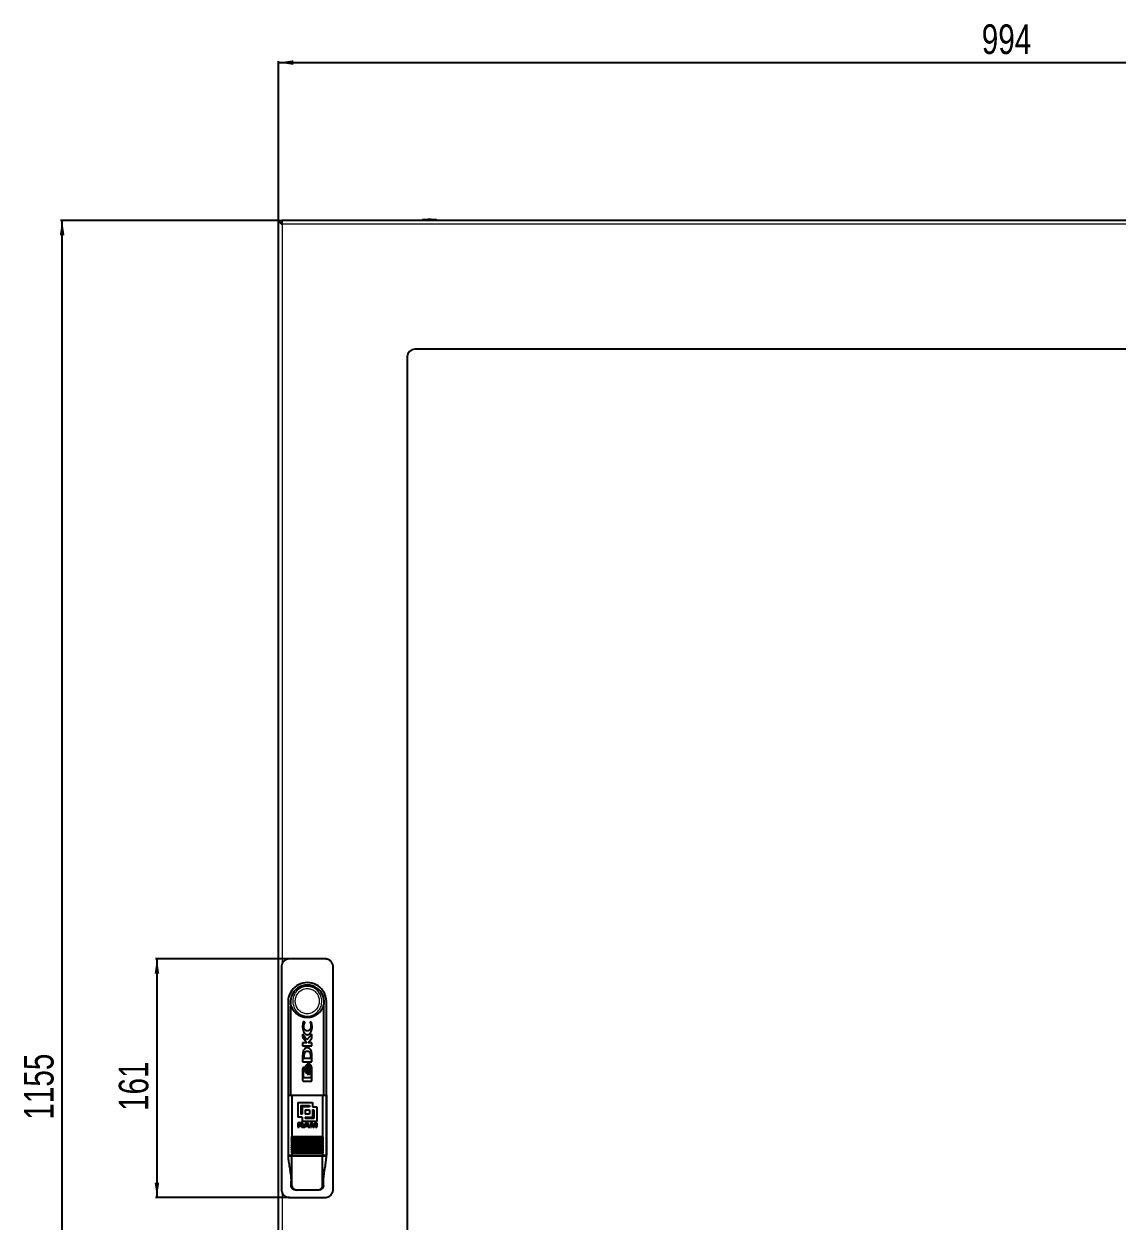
# Model space of a CAD drawing. Header units: millimetres. Extents: x -882 to 1974, y -616 to 978.
# Drawn here: x -882 to -144, y 105 to 913 of the extents above; entities that cross this region are included whole.
import ezdxf

# ---------------------------------------------------------------- set-up
doc = ezdxf.new("R2010")
doc.units = ezdxf.units.MM
doc.layers.add('FORMAT', color=7, linetype='Continuous')
doc.styles.add('SLDTEXTSTYLE0', font='TXT', dxfattribs={"width": 0.75})
doc.dimstyles.new('SLDDIMSTYLE0', dxfattribs={"dimtxt": 20, "dimasz": 10, "dimexe": 0, "dimexo": 0.0625, "dimgap": 5, "dimtad": 2, "dimdec": 1, "dimrnd": 1e-09, "dimzin": 12, "dimdsep": 46, "dimtxsty": 'SLDTEXTSTYLE0', "dimsah": 1, "dimcen": 0.09, "dimadec": 0, "dimazin": 3, "dimtfac": 1, "dimtofl": 0, "dimtmove": 0, "dimatfit": 3, "dimfxl": 0, "dimfrac": 2, "dimtolj": 1, "dimtzin": 12, "dimarcsym": 0})

# ---------------------------------------------------------------- blocks, each defined once
blk = doc.blocks.new('_D')
at = {"layer": 'FORMAT'}
for p, q in [((-709.9, 780.83), (-709.9, 888.32)), ((-709.9, 887.32), (284.1, 887.32)), ((284.1, 780.83), (284.1, 888.32))]:
    blk.add_line(p, q, dxfattribs=at)
for points in [[(-709.9, 887.32), (-699.9, 885.78), (-699.9, 888.86)], [(284.1, 887.32), (274.1, 888.86), (274.1, 885.78)]]:
    blk.add_solid(points, dxfattribs=at)
at = {"layer": 'FORMAT', "insert": (-235.06, 913.1), "char_height": 20, "attachment_point": 1, "style": 'SLDTEXTSTYLE0'}
blk.add_mtext('994', dxfattribs=at)
blk = doc.blocks.new('_D_1')
at = {"layer": 'FORMAT'}
for p, q in [((-709.91, 780.82), (-856.9, 780.82)), ((-855.9, -374.18), (-855.9, 780.82)), ((-709.91, -374.18), (-856.9, -374.18))]:
    blk.add_line(p, q, dxfattribs=at)
for points in [[(-855.9, 780.82), (-857.44, 770.82), (-854.36, 770.82)], [(-855.9, -374.18), (-854.36, -364.18), (-857.44, -364.18)]]:
    blk.add_solid(points, dxfattribs=at)
at = {"layer": 'FORMAT', "insert": (-881.68, 173.76), "char_height": 20, "attachment_point": 1, "rotation": 90, "style": 'SLDTEXTSTYLE0'}
blk.add_mtext('1155', dxfattribs=at)
blk = doc.blocks.new('_D_4')
at = {"layer": 'FORMAT'}
for p, q in [((-702.41, 282.32), (-792.9, 282.32)), ((-791.9, 282.32), (-791.9, 121.32)), ((-702.41, 121.32), (-792.9, 121.32))]:
    blk.add_line(p, q, dxfattribs=at)
for points in [[(-791.9, 282.32), (-793.44, 272.32), (-790.36, 272.32)], [(-791.9, 121.32), (-790.36, 131.32), (-793.44, 131.32)]]:
    blk.add_solid(points, dxfattribs=at)
at = {"layer": 'FORMAT', "insert": (-817.68, 179.65), "char_height": 20, "attachment_point": 1, "rotation": 90, "style": 'SLDTEXTSTYLE0'}
blk.add_mtext('161', dxfattribs=at)

msp = doc.modelspace()

# ---------------------------------------------------------------- linework, layer by layer
at = {"color": 7, "linetype": 'Continuous', "lineweight": 25}
for p, q in [((-709.9, 780.82), (-707.9, 780.82)), ((-709.9, -374.18), (-709.9, 780.82)), ((281.8, 780.82), (-707.6, 780.82)), ((-707.6, 779.08), (-707.6, 780.82)), ((-622.9, 688.82), (-622.9, -282.18)), ((192.1, 693.82), (-617.9, 693.82)), ((-707.9, 276.82), (-707.9, 126.82)), ((-678.4, 282.32), (-702.4, 282.32)), ((-672.9, 126.82), (-672.9, 276.82)), ((-703.4, 253.32), (-703.4, 150.32)), ((-677.4, 150.32), (-677.4, 253.32)), ((-701.4, 190.32), (-701.4, 250.32)), ((-701.4, 250.32), (-701.39, 250.32)), ((-679.4, 250.32), (-679.4, 190.32)), ((-679.4, 250.32), (-679.4, 250.32)), ((-693.09, 239.99), (-693.62, 236.84)), ((-692.01, 239.62), (-693.09, 239.99)), ((-692.01, 239.32), (-692.01, 239.62)), ((-687.61, 239.59), (-688.41, 239.87)), ((-688.41, 239.87), (-688.41, 239.64)), ((-687.17, 236.81), (-687.61, 239.59)), ((-690.75, 227.65), (-693.54, 231.44)), ((-693.54, 231.44), (-693.54, 229.75)), ((-693.54, 229.75), (-690.59, 225.76)), ((-687.25, 231.53), (-690.75, 227.65)), ((-689.89, 225.76), (-687.25, 228.8)), ((-687.25, 228.8), (-687.25, 231.53)), ((-690.59, 225.76), (-693.54, 225.76)), ((-693.54, 225.76), (-693.54, 223.53)), ((-693.54, 223.53), (-687.25, 223.53)), ((-687.25, 225.76), (-689.89, 225.76)), ((-687.28, 217.96), (-687.45, 219.58)), ((-687.25, 223.53), (-687.25, 225.76)), ((-693.54, 217.13), (-693.54, 212.9)), ((-693.54, 212.9), (-687.25, 212.9)), ((-692.58, 217.79), (-692.66, 216.82)), ((-692.66, 216.82), (-692.66, 215.26)), ((-692.66, 215.26), (-688.03, 215.26)), ((-690.44, 210.67), (-690.66, 210.81)), ((-689.7, 211.19), (-690.37, 211.19)), ((-690.06, 210.27), (-690.3, 210.55)), ((-688.6, 211.19), (-689.3, 211.19)), ((-688.03, 215.26), (-688.03, 216.69)), ((-687.25, 216.96), (-687.28, 217.96)), ((-687.25, 216.94), (-687.25, 216.96)), ((-687.25, 216.92), (-687.25, 216.94)), ((-687.25, 212.9), (-687.25, 216.92)), ((-693.54, 208.31), (-693.54, 200.47)), ((-693.03, 201.93), (-693.03, 208.17)), ((-693.03, 208.17), (-692.45, 208.17)), ((-692.45, 208.96), (-692.88, 208.96)), ((-692.45, 208.17), (-692.45, 208.96)), ((-690.72, 205), (-690.46, 205.13)), ((-690.52, 204.53), (-689.85, 204.53)), ((-690.31, 205.25), (-690.06, 205.52)), ((-689.96, 207.89), (-689.68, 209.45)), ((-689.68, 206.33), (-689.96, 207.89)), ((-689.68, 209.45), (-689.91, 210.02)), ((-689.91, 205.77), (-689.68, 206.33)), ((-689.45, 204.53), (-688.76, 204.53)), ((-687.74, 205.61), (-687.74, 201.93)), ((-687.25, 200.47), (-687.25, 208.31)), ((-687.74, 201.93), (-693.03, 201.93)), ((-692.88, 199.82), (-687.91, 199.82)), ((-703.36, 190.32), (-703.36, 149.82)), ((-703.36, 190.32), (-700.74, 190.32)), ((-700.74, 190.32), (-680.05, 190.32)), ((-700.74, 190.32), (-700.74, 162.32)), ((-680.05, 190.32), (-680.05, 162.32)), ((-680.05, 190.32), (-677.43, 190.32)), ((-677.43, 190.32), (-677.43, 149.82)), ((-696.74, 185.32), (-686.98, 185.32)), ((-696.74, 185.32), (-696.74, 175.56)), ((-694.79, 183.36), (-694.79, 177.51)), ((-694.79, 183.36), (-688.93, 183.36)), ((-693.81, 182.39), (-693.81, 177.51)), ((-688.93, 182.39), (-693.81, 182.39)), ((-691.86, 180.44), (-691.86, 177.51)), ((-691.86, 180.44), (-688.93, 180.44)), ((-688.93, 183.36), (-688.93, 182.39)), ((-688.93, 180.44), (-688.93, 177.51)), ((-686.98, 185.32), (-686.98, 182.39)), ((-686.98, 182.39), (-684.05, 182.39)), ((-686.98, 180.44), (-686.98, 175.56)), ((-686.98, 180.44), (-686, 180.44)), ((-686, 180.44), (-686, 174.58)), ((-684.05, 182.39), (-684.05, 172.63)), ((-693.81, 175.56), (-696.74, 175.56)), ((-694.67, 171.75), (-696.74, 171.75)), ((-696.74, 171.75), (-696.74, 168.78)), ((-695.86, 171.26), (-695.86, 170.46)), ((-695.86, 171.26), (-694.79, 171.26)), ((-694.83, 170.46), (-695.86, 170.46)), ((-695.86, 169.97), (-695.86, 168.78)), ((-695.86, 169.97), (-694.93, 169.97)), ((-693.81, 177.51), (-694.79, 177.51)), ((-693.81, 175.56), (-693.81, 172.63)), ((-684.05, 172.63), (-693.81, 172.63)), ((-691.36, 171.75), (-692.89, 168.78)), ((-688.93, 177.51), (-691.86, 177.51)), ((-691.86, 175.56), (-691.86, 174.58)), ((-691.86, 175.56), (-686.98, 175.56)), ((-686, 174.58), (-691.86, 174.58)), ((-691.44, 169.89), (-690.84, 171.16)), ((-690.24, 169.89), (-691.44, 169.89)), ((-690.33, 171.75), (-691.36, 171.75)), ((-690.84, 171.16), (-690.24, 169.89)), ((-688.78, 168.78), (-690.33, 171.75)), ((-687.01, 171.75), (-688.32, 171.75)), ((-688.32, 171.75), (-688.32, 168.78)), ((-687.48, 171.18), (-687.48, 168.78)), ((-687.48, 171.18), (-686.61, 168.78)), ((-686.15, 169.49), (-687.01, 171.75)), ((-685.3, 171.75), (-686.15, 169.49)), ((-685.69, 168.78), (-684.82, 171.18)), ((-683.98, 171.75), (-685.3, 171.75)), ((-684.82, 171.18), (-684.82, 168.78)), ((-683.98, 171.75), (-683.98, 168.78)), ((-701, 162.22), (-700.79, 162.22)), ((-680, 162.22), (-700.79, 162.22)), ((-696.74, 168.78), (-695.86, 168.78)), ((-694.3, 169.49), (-694.28, 169.17)), ((-694.15, 168.78), (-693.2, 168.78)), ((-693.37, 169.22), (-693.39, 169.58)), ((-693.37, 169.22), (-693.37, 169.21)), ((-693.2, 168.88), (-693.2, 168.78)), ((-692.89, 168.78), (-691.96, 168.78)), ((-691.96, 168.78), (-691.67, 169.39)), ((-691.67, 169.39), (-690, 169.39)), ((-690, 169.39), (-689.71, 168.78)), ((-689.71, 168.78), (-688.78, 168.78)), ((-688.32, 168.78), (-687.48, 168.78)), ((-686.61, 168.78), (-685.69, 168.78)), ((-684.82, 168.78), (-683.98, 168.78)), ((-680, 162.22), (-679.79, 162.22)), ((-680, 160.82), (-700.79, 160.82)), ((-680, 159.42), (-700.79, 159.42)), ((-680, 158.02), (-700.79, 158.02)), ((-680, 156.62), (-700.79, 156.62)), ((-680, 155.22), (-700.79, 155.22)), ((-680, 153.82), (-700.79, 153.82)), ((-680, 160.82), (-679.79, 160.82)), ((-680, 159.42), (-679.79, 159.42)), ((-680, 158.02), (-679.79, 158.02)), ((-680, 156.62), (-679.79, 156.62)), ((-680, 155.22), (-679.79, 155.22)), ((-680, 153.82), (-679.79, 153.82)), ((-703.36, 149.82), (-700.74, 149.82)), ((-703.36, 149.32), (-700.74, 149.32)), ((-701.4, 149.32), (-701.4, 149.82)), ((-680, 152.42), (-700.79, 152.42)), ((-700.74, 151.12), (-700.74, 149.82)), ((-700.74, 149.82), (-680.05, 149.82)), ((-700.74, 129.32), (-700.74, 149.32)), ((-700.74, 149.32), (-680.05, 149.32)), ((-680.05, 151.12), (-680.05, 149.82)), ((-680.05, 149.82), (-677.43, 149.82)), ((-680.05, 129.32), (-680.05, 149.32)), ((-680.05, 149.32), (-677.43, 149.32)), ((-680, 152.42), (-679.79, 152.42)), ((-679.4, 149.82), (-679.4, 149.32)), ((-701.35, 129.32), (-701.35, 132.4)), ((-679.44, 129.32), (-679.44, 132.4)), ((-702.4, 121.32), (-678.4, 121.32)), ((-697.12, 126.32), (-698.06, 126.32)), ((-683.67, 126.32), (-697.12, 126.32)), ((-682.73, 126.32), (-683.67, 126.32))]:
    msp.add_line(p, q, dxfattribs=at)
at = {"color": 8, "linetype": 'Continuous', "lineweight": 18}
for p, q in [((-707.3, 778.22), (-707.3, 279.29)), ((281.5, 778.22), (-707.3, 778.22)), ((-607.9, 780.94), (-612.76, 780.94)), ((-607.9, 781.07), (-612.64, 781.07)), ((-603.15, 781.07), (-607.9, 781.07)), ((-603.03, 780.94), (-607.9, 780.94)), ((-700.74, 162.32), (-680.05, 162.32)), ((-701.35, 129.32), (-700.74, 129.32)), ((-680.05, 129.32), (-679.44, 129.32)), ((-707.3, 124.32), (-707.3, -371.58))]:
    msp.add_line(p, q, dxfattribs=at)
at = {"color": 7, "linetype": 'Continuous', "lineweight": 25}
for centre, radius, start, end in [((-612.63, 780.94), 0.126, 96.02558, 180), ((-586.99, 780.88), 25.77, 179.86102, 180.13898), ((-607.89, 736.07), 45.25, 90.0016, 96.02558), ((-607.9, 736.07), 45.25, 83.97442, 89.9984), ((-603.16, 780.94), 0.126, 0, 83.97442), ((-628.8, 780.88), 25.77, 359.86102, 0.13898), ((-617.9, 688.82), 5, 90, 180), ((-690.4, 253.32), 13, 144.60565, 180), ((-690.4, 253.32), 11.4, 344.74488, 195.25752), ((-690.4, 253.32), 13, 35.39435, 144.60565), ((-690.4, 253.32), 13, 0, 35.39435), ((-690.4, 150.32), 13, 180, 184.41172), ((-690.4, 150.32), 13, 355.58829, 0)]:
    msp.add_arc(centre, radius, start, end, dxfattribs=at)
for points, knots in [([(-709.9, 780.82), (-709.9, 780.71), (-709.88, 780.6), (-709.81, 780.38), (-709.76, 780.27), (-709.63, 780.06), (-709.55, 779.95), (-709.36, 779.73), (-709.25, 779.62), (-709.01, 779.41), (-708.88, 779.3), (-708.6, 779.08), (-708.45, 778.97), (-707.97, 778.65), (-707.64, 778.44), (-707.3, 778.22)], [0, 0, 0, 0, 0.125, 0.125, 0.25, 0.25, 0.375, 0.375, 0.5, 0.5, 0.625, 0.625, 0.75, 0.75, 1, 1, 1, 1]), ([(-707.9, 780.82), (-707.9, 780.38), (-707.83, 779.95), (-707.61, 779.08), (-707.45, 778.65), (-707.3, 778.22)], [0, 0, 0, 0, 0.5, 0.5, 1, 1, 1, 1]), ([(-707.3, 778.22), (-707.32, 778.56), (-707.35, 778.9), (-707.4, 779.53), (-707.42, 779.81), (-707.47, 780.3), (-707.5, 780.49), (-707.55, 780.75), (-707.57, 780.82), (-707.6, 780.82)], [0, 0, 0, 0, 0.25, 0.25, 0.5, 0.5, 0.75, 0.75, 1, 1, 1, 1]), ([(-702.4, 282.32), (-702.47, 282.32), (-702.7, 282.31), (-703.08, 282.28), (-703.54, 282.2), (-703.92, 282.11), (-704.32, 281.97), (-704.74, 281.8), (-705.21, 281.55), (-705.57, 281.31), (-705.97, 281.01), (-706.4, 280.61), (-706.8, 280.13), (-707.14, 279.62), (-707.43, 279.07), (-707.65, 278.49), (-707.79, 277.94), (-707.88, 277.43), (-707.89, 277.02), (-707.9, 276.82)], [0, 0, 0, 0, 0.026495, 0.079728, 0.133428, 0.187603, 0.214828, 0.281033, 0.343431, 0.401461, 0.429631, 0.518987, 0.603551, 0.644369, 0.733725, 0.818289, 0.859107, 0.929331, 1, 1, 1, 1]), ([(-672.9, 276.82), (-672.9, 276.89), (-672.9, 277.12), (-672.93, 277.5), (-673.01, 277.96), (-673.11, 278.34), (-673.27, 278.85), (-673.53, 279.42), (-673.86, 279.94), (-674.24, 280.43), (-674.66, 280.89), (-675.15, 281.27), (-675.6, 281.56), (-676.01, 281.78), (-676.51, 281.99), (-676.88, 282.11), (-677.31, 282.21), (-677.79, 282.3), (-678.19, 282.31), (-678.4, 282.32)], [0, 0, 0, 0, 0.026361, 0.079299, 0.132997, 0.187473, 0.214842, 0.321014, 0.402187, 0.429556, 0.535729, 0.616903, 0.644273, 0.72354, 0.777239, 0.831716, 0.859086, 0.929219, 1, 1, 1, 1]), ([(-679.4, 250.32), (-679.4, 250.29), (-679.43, 250.21), (-679.47, 250.12), (-679.54, 250.04), (-679.61, 250.02), (-679.67, 250.02), (-679.71, 250.03), (-679.75, 250.05), (-679.79, 250.07), (-679.81, 250.1), (-679.83, 250.09), (-679.87, 250.05), (-679.94, 249.91), (-680.04, 249.7), (-680.16, 249.42), (-680.31, 249.07), (-680.5, 248.68), (-680.71, 248.29), (-680.96, 247.86), (-681.3, 247.34), (-681.75, 246.74), (-682.17, 246.26), (-682.54, 245.88), (-682.95, 245.49), (-683.53, 245), (-684.27, 244.48), (-684.93, 244.09), (-685.47, 243.81), (-686.03, 243.56), (-686.74, 243.28), (-687.63, 243.02), (-688.4, 242.86), (-689.02, 242.77), (-689.63, 242.71), (-690.36, 242.68), (-691.25, 242.71), (-692.03, 242.8), (-692.71, 242.92), (-693.37, 243.08), (-694.06, 243.29), (-694.64, 243.51), (-695.18, 243.74), (-695.51, 243.9), (-695.93, 244.13), (-696.25, 244.32), (-696.77, 244.65), (-697.35, 245.07), (-698.02, 245.65), (-698.58, 246.2), (-698.99, 246.68), (-699.31, 247.09), (-699.61, 247.5), (-699.94, 248.02), (-700.19, 248.47), (-700.36, 248.81), (-700.46, 249.03), (-700.56, 249.26), (-700.67, 249.51), (-700.78, 249.76), (-700.85, 249.92), (-700.91, 250.03), (-700.94, 250.08), (-700.97, 250.1), (-700.99, 250.08), (-701.03, 250.05), (-701.1, 250.02), (-701.16, 250.01), (-701.21, 250.03), (-701.25, 250.05), (-701.3, 250.09), (-701.35, 250.17), (-701.38, 250.27), (-701.39, 250.32)], [0, 0, 0, 0, 0.007429, 0.022366, 0.037562, 0.053017, 0.060786, 0.067374, 0.073961, 0.080589, 0.08425, 0.085866, 0.088472, 0.091878, 0.103753, 0.109329, 0.120579, 0.137541, 0.148867, 0.160012, 0.182366, 0.204942, 0.227741, 0.239178, 0.252537, 0.279364, 0.306563, 0.334141, 0.347993, 0.361602, 0.38893, 0.41664, 0.44474, 0.458856, 0.47264, 0.500321, 0.523672, 0.552117, 0.571185, 0.585017, 0.612793, 0.636229, 0.640975, 0.664789, 0.669571, 0.683938, 0.697687, 0.7253, 0.748604, 0.777009, 0.796056, 0.805201, 0.823525, 0.841971, 0.860539, 0.869844, 0.87594, 0.882036, 0.892761, 0.900541, 0.906874, 0.910301, 0.913, 0.914838, 0.9167, 0.924526, 0.932352, 0.948085, 0.955997, 0.963249, 0.970501, 0.985183, 1, 1, 1, 1]), ([(-693.62, 236.84), (-693.6, 236.24), (-693.54, 235.06), (-693.04, 233.36), (-692.3, 232.04), (-691.48, 231.39), (-690.92, 231.16), (-690.62, 231.14), (-690.48, 231.13)], [0, 0, 0, 0, 0.250282, 0.499393, 0.748791, 0.874699, 0.937286, 1, 1, 1, 1]), ([(-692.8, 236.89), (-692.77, 237.33), (-692.71, 238.21), (-692.24, 238.95), (-692.01, 239.32)], [0, 0, 0, 0, 0.500963, 1, 1, 1, 1]), ([(-690.33, 233.63), (-690.51, 233.65), (-690.89, 233.69), (-691.4, 233.94), (-691.84, 234.3), (-692.32, 234.89), (-692.72, 235.76), (-692.77, 236.52), (-692.8, 236.89)], [0, 0, 0, 0, 0.124416, 0.248357, 0.373982, 0.500169, 0.7494, 1, 1, 1, 1]), ([(-690.48, 231.13), (-690.17, 231.16), (-689.55, 231.21), (-688.73, 231.67), (-688.12, 232.37), (-687.56, 233.47), (-687.22, 234.98), (-687.19, 236.2), (-687.17, 236.81)], [0, 0, 0, 0, 0.125262, 0.250124, 0.375384, 0.500707, 0.750322, 1, 1, 1, 1]), ([(-687.85, 236.89), (-687.88, 236.52), (-687.94, 235.77), (-688.33, 234.89), (-688.8, 234.3), (-689.24, 233.94), (-689.76, 233.69), (-690.14, 233.65), (-690.33, 233.63)], [0, 0, 0, 0, 0.249965, 0.497821, 0.623014, 0.748581, 0.874284, 1, 1, 1, 1]), ([(-688.41, 239.64), (-688.25, 239.2), (-687.91, 238.31), (-687.87, 237.37), (-687.85, 236.89)], [0, 0, 0, 0, 0.500084, 1, 1, 1, 1]), ([(-692.89, 220.66), (-693.02, 220.39), (-693.28, 219.84), (-693.48, 218.64), (-693.51, 217.74), (-693.54, 217.13)], [0, 0, 0, 0, 0.249362, 0.499672, 1, 1, 1, 1]), ([(-687.45, 219.58), (-687.54, 219.88), (-687.72, 220.47), (-688.23, 221.26), (-688.92, 221.9), (-689.78, 222.31), (-690.73, 222.35), (-691.62, 222.04), (-692.36, 221.44), (-692.71, 220.92), (-692.89, 220.66)], [0, 0, 0, 0, 0.125557, 0.25014, 0.375477, 0.500068, 0.624419, 0.749377, 0.874071, 1, 1, 1, 1]), ([(-690.37, 219.81), (-690.66, 219.81), (-691.08, 219.79), (-691.62, 219.61), (-691.98, 219.37), (-692.22, 219.02), (-692.44, 218.49), (-692.52, 218.07), (-692.58, 217.79)], [0, 0, 0, 0, 0.249432, 0.37514, 0.499356, 0.623458, 0.749245, 1, 1, 1, 1]), ([(-688.03, 216.69), (-688.04, 217.06), (-688.06, 217.81), (-688.25, 218.76), (-688.74, 219.37), (-689.41, 219.77), (-689.99, 219.8), (-690.37, 219.81)], [0, 0, 0, 0, 0.248427, 0.497372, 0.622903, 0.74851, 1, 1, 1, 1]), ([(-690.66, 210.81), (-690.79, 210.75), (-691.05, 210.63), (-691.46, 210.22), (-691.82, 209.59), (-692.07, 208.75), (-692.1, 208.18), (-692.11, 207.89)], [0, 0, 0, 0, 0.1246, 0.248977, 0.500405, 0.749333, 1, 1, 1, 1]), ([(-691.6, 207.89), (-691.55, 208.41), (-691.48, 209.19), (-691.03, 210.15), (-690.63, 210.5), (-690.44, 210.67)], [0, 0, 0, 0, 0.4989654, 0.749922, 1, 1, 1, 1]), ([(-690.3, 210.55), (-690.46, 210.37), (-690.8, 210.02), (-691.2, 209.11), (-691.26, 208.38), (-691.3, 207.89)], [0, 0, 0, 0, 0.2501927, 0.5001584, 1, 1, 1, 1]), ([(-690.79, 207.89), (-690.76, 208.32), (-690.72, 208.95), (-690.42, 209.75), (-690.18, 210.09), (-690.06, 210.27)], [0, 0, 0, 0, 0.50146, 0.750257, 1, 1, 1, 1]), ([(-690.37, 211.19), (-690.24, 211.1), (-689.98, 210.93), (-689.61, 210.43), (-689.14, 209.44), (-689.07, 208.51), (-689.03, 207.89)], [0, 0, 0, 0, 0.1256783, 0.2511395, 0.5015899, 1, 1, 1, 1]), ([(-688.35, 207.89), (-688.4, 208.51), (-688.47, 209.44), (-688.93, 210.42), (-689.31, 210.93), (-689.57, 211.1), (-689.7, 211.19)], [0, 0, 0, 0, 0.496168, 0.747703, 0.874111, 1, 1, 1, 1]), ([(-689.3, 211.19), (-689.17, 211.1), (-688.91, 210.93), (-688.54, 210.43), (-688.07, 209.44), (-688, 208.51), (-687.96, 207.89)], [0, 0, 0, 0, 0.125677, 0.251137, 0.501585, 1, 1, 1, 1]), ([(-687.25, 208.31), (-687.27, 208.59), (-687.32, 209.13), (-687.62, 209.91), (-687.94, 210.51), (-688.27, 210.95), (-688.49, 211.11), (-688.6, 211.19)], [0, 0, 0, 0, 0.249822, 0.49931, 0.748741, 0.874879, 1, 1, 1, 1]), ([(-692.88, 208.96), (-692.97, 208.95), (-693.14, 208.93), (-693.36, 208.78), (-693.48, 208.61), (-693.53, 208.44), (-693.54, 208.36), (-693.54, 208.31)], [0, 0, 0, 0, 0.249445, 0.498999, 0.74851, 0.873859, 1, 1, 1, 1]), ([(-692.11, 207.89), (-692.1, 207.61), (-692.07, 207.05), (-691.83, 206.24), (-691.49, 205.61), (-691.1, 205.2), (-690.85, 205.06), (-690.72, 205)], [0, 0, 0, 0, 0.2487307, 0.4973773, 0.750528, 0.8752331, 1, 1, 1, 1]), ([(-690.46, 205.13), (-690.65, 205.31), (-691.04, 205.65), (-691.48, 206.61), (-691.56, 207.38), (-691.6, 207.89)], [0, 0, 0, 0, 0.249575, 0.500842, 1, 1, 1, 1]), ([(-691.3, 207.89), (-691.26, 207.41), (-691.2, 206.69), (-690.81, 205.78), (-690.47, 205.43), (-690.31, 205.25)], [0, 0, 0, 0, 0.499584, 0.749527, 1, 1, 1, 1]), ([(-690.06, 205.52), (-690.18, 205.7), (-690.42, 206.05), (-690.71, 206.84), (-690.76, 207.47), (-690.79, 207.89)], [0, 0, 0, 0, 0.250895, 0.500775, 1, 1, 1, 1]), ([(-689.03, 207.89), (-689.08, 207.25), (-689.15, 206.28), (-689.66, 205.26), (-690.09, 204.76), (-690.38, 204.6), (-690.52, 204.53)], [0, 0, 0, 0, 0.497146, 0.748374, 0.87465, 1, 1, 1, 1]), ([(-689.91, 210.02), (-690.08, 209.69), (-690.41, 209.02), (-690.45, 208.27), (-690.47, 207.89)], [0, 0, 0, 0, 0.498433, 1, 1, 1, 1]), ([(-690.47, 207.89), (-690.45, 207.52), (-690.41, 206.77), (-690.08, 206.1), (-689.91, 205.77)], [0, 0, 0, 0, 0.501471, 1, 1, 1, 1]), ([(-689.85, 204.53), (-689.7, 204.6), (-689.41, 204.75), (-688.99, 205.26), (-688.48, 206.27), (-688.4, 207.25), (-688.35, 207.89)], [0, 0, 0, 0, 0.125292, 0.251009, 0.501049, 1, 1, 1, 1]), ([(-687.96, 207.89), (-688.01, 207.25), (-688.08, 206.28), (-688.6, 205.26), (-689.02, 204.76), (-689.31, 204.6), (-689.45, 204.53)], [0, 0, 0, 0, 0.497154, 0.74838, 0.874653, 1, 1, 1, 1]), ([(-688.76, 204.53), (-688.64, 204.58), (-688.41, 204.69), (-688.05, 205.05), (-687.86, 205.38), (-687.74, 205.61)], [0, 0, 0, 0, 0.248111, 0.495863, 1, 1, 1, 1]), ([(-693.54, 200.47), (-693.54, 200.42), (-693.53, 200.34), (-693.48, 200.17), (-693.36, 200), (-693.14, 199.85), (-692.97, 199.83), (-692.88, 199.82)], [0, 0, 0, 0, 0.125388, 0.250591, 0.500192, 0.749805, 1, 1, 1, 1]), ([(-687.91, 199.82), (-687.82, 199.83), (-687.65, 199.85), (-687.43, 200), (-687.31, 200.17), (-687.26, 200.34), (-687.25, 200.42), (-687.25, 200.47)], [0, 0, 0, 0, 0.249437, 0.498997, 0.748516, 0.87386, 1, 1, 1, 1]), ([(-694.93, 169.97), (-694.82, 169.96), (-694.67, 169.96), (-694.49, 169.9), (-694.4, 169.83), (-694.34, 169.73), (-694.31, 169.61), (-694.3, 169.52), (-694.3, 169.49)], [0, 0, 0, 0, 0.362307, 0.499762, 0.603895, 0.707751, 0.888159, 1, 1, 1, 1]), ([(-694.15, 170.86), (-694.15, 170.82), (-694.16, 170.74), (-694.21, 170.64), (-694.3, 170.56), (-694.51, 170.47), (-694.7, 170.46), (-694.83, 170.46)], [0, 0, 0, 0, 0.144848, 0.259554, 0.374146, 0.548842, 1, 1, 1, 1]), ([(-694.79, 171.26), (-694.66, 171.25), (-694.47, 171.25), (-694.28, 171.14), (-694.19, 171.05), (-694.15, 170.96), (-694.15, 170.89), (-694.15, 170.86)], [0, 0, 0, 0, 0.464779, 0.639498, 0.766783, 0.894486, 1, 1, 1, 1]), ([(-693.27, 170.92), (-693.28, 171.01), (-693.29, 171.17), (-693.41, 171.38), (-693.6, 171.55), (-694.02, 171.74), (-694.4, 171.75), (-694.67, 171.75)], [0, 0, 0, 0, 0.149141, 0.264134, 0.378852, 0.560232, 1, 1, 1, 1]), ([(-693.91, 170.22), (-693.8, 170.26), (-693.62, 170.31), (-693.41, 170.48), (-693.3, 170.67), (-693.27, 170.82), (-693.27, 170.91), (-693.27, 170.92)], [0, 0, 0, 0, 0.331473, 0.546481, 0.762526, 0.960277, 1, 1, 1, 1]), ([(-693.39, 169.58), (-693.4, 169.68), (-693.41, 169.84), (-693.52, 170.03), (-693.68, 170.16), (-693.82, 170.2), (-693.91, 170.22)], [0, 0, 0, 0, 0.336422, 0.52346, 0.710673, 1, 1, 1, 1]), ([(-700.74, 160.92), (-700.78, 161.13), (-700.85, 161.46), (-700.93, 161.89), (-700.97, 162.11), (-701, 162.22)], [0, 0, 0, 0, 0.499993, 0.749996, 1, 1, 1, 1]), ([(-700.79, 162.22), (-700.78, 162.22), (-700.77, 162.22), (-700.75, 162.25), (-700.74, 162.28), (-700.74, 162.3), (-700.74, 162.31), (-700.74, 162.32)], [0, 0, 0, 0, 0.295691, 0.568687, 0.759853, 0.951912, 1, 1, 1, 1]), ([(-694.28, 169.17), (-694.28, 169.13), (-694.28, 169.06), (-694.25, 168.94), (-694.21, 168.84), (-694.16, 168.79), (-694.15, 168.78)], [0, 0, 0, 0, 0.2561394, 0.5126978, 0.9190221, 1, 1, 1, 1]), ([(-693.2, 168.88), (-693.22, 168.89), (-693.27, 168.91), (-693.33, 168.99), (-693.36, 169.1), (-693.36, 169.17), (-693.37, 169.21)], [0, 0, 0, 0, 0.20263, 0.420406, 0.728008, 1, 1, 1, 1]), ([(-680.05, 162.32), (-680.05, 162.31), (-680.05, 162.29), (-680.04, 162.26), (-680.03, 162.24), (-680.02, 162.22), (-680.01, 162.22), (-680, 162.22)], [0, 0, 0, 0, 0.1717087, 0.3429843, 0.5250053, 0.735802, 1, 1, 1, 1]), ([(-679.79, 162.22), (-679.82, 162.11), (-679.87, 161.84), (-679.95, 161.4), (-680.02, 161.08), (-680.05, 160.92)], [0, 0, 0, 0, 0.249996, 0.624995, 1, 1, 1, 1]), ([(-700.74, 159.52), (-700.78, 159.73), (-700.85, 160.06), (-700.93, 160.49), (-700.97, 160.71), (-701, 160.82)], [0, 0, 0, 0, 0.499993, 0.749996, 1, 1, 1, 1]), ([(-700.74, 158.12), (-700.78, 158.33), (-700.85, 158.66), (-700.93, 159.09), (-700.97, 159.31), (-701, 159.42)], [0, 0, 0, 0, 0.499993, 0.749996, 1, 1, 1, 1]), ([(-700.74, 156.72), (-700.78, 156.93), (-700.85, 157.26), (-700.93, 157.69), (-700.97, 157.91), (-701, 158.02)], [0, 0, 0, 0, 0.499993, 0.749996, 1, 1, 1, 1]), ([(-700.74, 155.32), (-700.78, 155.53), (-700.85, 155.86), (-700.93, 156.29), (-700.97, 156.51), (-701, 156.62)], [0, 0, 0, 0, 0.4999933, 0.7499958, 1, 1, 1, 1]), ([(-700.74, 153.92), (-700.78, 154.13), (-700.85, 154.46), (-700.93, 154.89), (-700.97, 155.11), (-701, 155.22)], [0, 0, 0, 0, 0.499993, 0.749996, 1, 1, 1, 1]), ([(-700.74, 152.52), (-700.78, 152.73), (-700.85, 153.06), (-700.93, 153.49), (-700.97, 153.71), (-701, 153.82)], [0, 0, 0, 0, 0.499993, 0.749996, 1, 1, 1, 1]), ([(-700.79, 160.82), (-700.78, 160.82), (-700.77, 160.82), (-700.75, 160.85), (-700.74, 160.88), (-700.74, 160.9), (-700.74, 160.91), (-700.74, 160.92)], [0, 0, 0, 0, 0.295691, 0.568687, 0.759853, 0.951912, 1, 1, 1, 1]), ([(-700.79, 159.42), (-700.78, 159.42), (-700.77, 159.42), (-700.75, 159.45), (-700.74, 159.48), (-700.74, 159.5), (-700.74, 159.51), (-700.74, 159.52)], [0, 0, 0, 0, 0.2956914, 0.5686867, 0.7598531, 0.9519121, 1, 1, 1, 1]), ([(-700.79, 158.02), (-700.78, 158.02), (-700.77, 158.02), (-700.75, 158.05), (-700.74, 158.08), (-700.74, 158.1), (-700.74, 158.11), (-700.74, 158.12)], [0, 0, 0, 0, 0.2956914, 0.5686867, 0.7598531, 0.9519121, 1, 1, 1, 1]), ([(-700.79, 156.62), (-700.78, 156.62), (-700.77, 156.62), (-700.75, 156.65), (-700.74, 156.68), (-700.74, 156.7), (-700.74, 156.71), (-700.74, 156.72)], [0, 0, 0, 0, 0.295691, 0.568687, 0.759853, 0.951912, 1, 1, 1, 1]), ([(-700.79, 155.22), (-700.78, 155.22), (-700.77, 155.22), (-700.75, 155.25), (-700.74, 155.28), (-700.74, 155.3), (-700.74, 155.31), (-700.74, 155.32)], [0, 0, 0, 0, 0.295691, 0.568687, 0.759853, 0.951912, 1, 1, 1, 1]), ([(-700.79, 153.82), (-700.78, 153.82), (-700.77, 153.82), (-700.75, 153.85), (-700.74, 153.88), (-700.74, 153.9), (-700.74, 153.91), (-700.74, 153.92)], [0, 0, 0, 0, 0.295691, 0.568687, 0.759853, 0.951912, 1, 1, 1, 1]), ([(-680.05, 160.92), (-681.98, 160.92), (-685.83, 160.92), (-692.75, 160.92), (-697.71, 160.92), (-700.74, 160.92)], [0, 0, 0, 0, 0.280051, 0.560047, 1, 1, 1, 1]), ([(-680.05, 159.52), (-681.98, 159.52), (-685.83, 159.52), (-692.75, 159.52), (-697.71, 159.52), (-700.74, 159.52)], [0, 0, 0, 0, 0.280051, 0.560047, 1, 1, 1, 1]), ([(-680.05, 158.12), (-681.98, 158.12), (-685.83, 158.12), (-692.75, 158.12), (-697.71, 158.12), (-700.74, 158.12)], [0, 0, 0, 0, 0.280051, 0.560047, 1, 1, 1, 1]), ([(-680.05, 156.72), (-681.98, 156.72), (-685.83, 156.72), (-692.75, 156.72), (-697.71, 156.72), (-700.74, 156.72)], [0, 0, 0, 0, 0.280051, 0.560047, 1, 1, 1, 1]), ([(-680.05, 155.32), (-681.98, 155.32), (-685.83, 155.32), (-692.75, 155.32), (-697.71, 155.32), (-700.74, 155.32)], [0, 0, 0, 0, 0.2800507, 0.5600468, 1, 1, 1, 1]), ([(-680.05, 153.92), (-681.98, 153.92), (-685.83, 153.92), (-692.75, 153.92), (-697.71, 153.92), (-700.74, 153.92)], [0, 0, 0, 0, 0.280051, 0.560047, 1, 1, 1, 1]), ([(-680.05, 160.92), (-680.05, 160.91), (-680.05, 160.89), (-680.04, 160.86), (-680.03, 160.84), (-680.02, 160.82), (-680.01, 160.82), (-680, 160.82)], [0, 0, 0, 0, 0.171709, 0.342984, 0.525005, 0.735802, 1, 1, 1, 1]), ([(-679.79, 160.82), (-679.82, 160.71), (-679.87, 160.44), (-679.95, 160), (-680.02, 159.68), (-680.05, 159.52)], [0, 0, 0, 0, 0.249996, 0.624995, 1, 1, 1, 1]), ([(-680.05, 159.52), (-680.05, 159.51), (-680.05, 159.49), (-680.04, 159.46), (-680.03, 159.44), (-680.02, 159.42), (-680.01, 159.42), (-680, 159.42)], [0, 0, 0, 0, 0.1717087, 0.3429843, 0.5250053, 0.735802, 1, 1, 1, 1]), ([(-679.79, 159.42), (-679.82, 159.31), (-679.87, 159.04), (-679.95, 158.6), (-680.02, 158.28), (-680.05, 158.12)], [0, 0, 0, 0, 0.249996, 0.624995, 1, 1, 1, 1]), ([(-680.05, 158.12), (-680.05, 158.11), (-680.05, 158.09), (-680.04, 158.06), (-680.03, 158.04), (-680.02, 158.02), (-680.01, 158.02), (-680, 158.02)], [0, 0, 0, 0, 0.171709, 0.342984, 0.525005, 0.735802, 1, 1, 1, 1]), ([(-679.79, 158.02), (-679.82, 157.91), (-679.87, 157.64), (-679.95, 157.2), (-680.02, 156.88), (-680.05, 156.72)], [0, 0, 0, 0, 0.249996, 0.6249953, 1, 1, 1, 1]), ([(-680.05, 156.72), (-680.05, 156.71), (-680.05, 156.69), (-680.04, 156.66), (-680.03, 156.64), (-680.02, 156.62), (-680.01, 156.62), (-680, 156.62)], [0, 0, 0, 0, 0.171709, 0.342984, 0.525005, 0.735802, 1, 1, 1, 1]), ([(-679.79, 156.62), (-679.82, 156.51), (-679.87, 156.24), (-679.95, 155.8), (-680.02, 155.48), (-680.05, 155.32)], [0, 0, 0, 0, 0.249996, 0.624995, 1, 1, 1, 1]), ([(-680.05, 155.32), (-680.05, 155.31), (-680.05, 155.29), (-680.04, 155.26), (-680.03, 155.24), (-680.02, 155.22), (-680.01, 155.22), (-680, 155.22)], [0, 0, 0, 0, 0.171709, 0.342984, 0.525005, 0.735802, 1, 1, 1, 1]), ([(-679.79, 155.22), (-679.82, 155.11), (-679.87, 154.84), (-679.95, 154.4), (-680.02, 154.08), (-680.05, 153.92)], [0, 0, 0, 0, 0.249996, 0.624995, 1, 1, 1, 1]), ([(-680.05, 153.92), (-680.05, 153.91), (-680.05, 153.89), (-680.04, 153.86), (-680.03, 153.84), (-680.02, 153.82), (-680.01, 153.82), (-680, 153.82)], [0, 0, 0, 0, 0.171709, 0.342984, 0.525005, 0.735802, 1, 1, 1, 1]), ([(-679.79, 153.82), (-679.82, 153.71), (-679.87, 153.44), (-679.95, 153), (-680.02, 152.68), (-680.05, 152.52)], [0, 0, 0, 0, 0.249996, 0.624995, 1, 1, 1, 1]), ([(-703.36, 149.32), (-703.31, 148.69), (-703.22, 147.43), (-703, 145.57), (-702.74, 143.7), (-702.53, 142.41), (-702.42, 141.77)], [0, 0, 0, 0, 0.249645, 0.499697, 0.749684, 1, 1, 1, 1]), ([(-700.74, 151.12), (-700.78, 151.33), (-700.85, 151.66), (-700.93, 152.09), (-700.97, 152.31), (-701, 152.42)], [0, 0, 0, 0, 0.499993, 0.749996, 1, 1, 1, 1]), ([(-700.79, 152.42), (-700.78, 152.42), (-700.77, 152.42), (-700.75, 152.45), (-700.74, 152.48), (-700.74, 152.5), (-700.74, 152.51), (-700.74, 152.52)], [0, 0, 0, 0, 0.295691, 0.568687, 0.759853, 0.951912, 1, 1, 1, 1]), ([(-680.05, 152.52), (-681.98, 152.52), (-685.83, 152.52), (-692.75, 152.52), (-697.71, 152.52), (-700.74, 152.52)], [0, 0, 0, 0, 0.280051, 0.560047, 1, 1, 1, 1]), ([(-680.05, 151.12), (-681.98, 151.12), (-685.83, 151.12), (-692.75, 151.12), (-697.71, 151.12), (-700.74, 151.12)], [0, 0, 0, 0, 0.280051, 0.560047, 1, 1, 1, 1]), ([(-680.05, 152.52), (-680.05, 152.51), (-680.05, 152.49), (-680.04, 152.46), (-680.03, 152.44), (-680.02, 152.42), (-680.01, 152.42), (-680, 152.42)], [0, 0, 0, 0, 0.171709, 0.342984, 0.525005, 0.735802, 1, 1, 1, 1]), ([(-679.79, 152.42), (-679.82, 152.31), (-679.87, 152.04), (-679.95, 151.6), (-680.02, 151.28), (-680.05, 151.12)], [0, 0, 0, 0, 0.249996, 0.624995, 1, 1, 1, 1]), ([(-678.37, 141.77), (-678.26, 142.41), (-678.06, 143.69), (-677.79, 145.57), (-677.57, 147.42), (-677.48, 148.69), (-677.43, 149.32)], [0, 0, 0, 0, 0.249412, 0.4992255, 0.7495239, 1, 1, 1, 1]), ([(-702.42, 141.77), (-702.23, 140.6), (-701.84, 138.23), (-701.41, 135.02), (-701.37, 133.03), (-701.35, 132.4)], [0, 0, 0, 0, 0.401015, 0.812371, 1, 1, 1, 1]), ([(-679.44, 132.4), (-679.42, 133.07), (-679.39, 134.43), (-679.16, 136.7), (-678.79, 139.17), (-678.51, 140.9), (-678.37, 141.77)], [0, 0, 0, 0, 0.200882, 0.40717, 0.701581, 1, 1, 1, 1]), ([(-698.06, 126.32), (-698.26, 126.33), (-698.66, 126.34), (-699.24, 126.5), (-699.8, 126.74), (-700.29, 127.08), (-700.7, 127.49), (-701.01, 127.94), (-701.23, 128.43), (-701.32, 128.83), (-701.35, 129.13), (-701.35, 129.25), (-701.35, 129.32)], [0, 0, 0, 0, 0.120376, 0.244127, 0.364564, 0.489009, 0.600952, 0.716824, 0.818418, 0.923399, 0.961609, 1, 1, 1, 1]), ([(-700.74, 129.32), (-700.73, 129.17), (-700.72, 128.87), (-700.6, 128.45), (-700.41, 128.04), (-700.16, 127.66), (-699.85, 127.32), (-699.47, 127.01), (-699.03, 126.74), (-698.5, 126.52), (-697.91, 126.37), (-697.44, 126.32), (-697.17, 126.32), (-697.12, 126.32)], [0, 0, 0, 0, 0.083716, 0.170062, 0.253737, 0.339597, 0.428434, 0.519217, 0.621997, 0.726966, 0.847412, 0.970556, 1, 1, 1, 1]), ([(-683.67, 126.32), (-683.42, 126.33), (-682.91, 126.35), (-682.22, 126.54), (-681.62, 126.82), (-681.14, 127.14), (-680.74, 127.52), (-680.44, 127.93), (-680.21, 128.39), (-680.1, 128.79), (-680.06, 129.11), (-680.05, 129.25), (-680.05, 129.32)], [0, 0, 0, 0, 0.144136, 0.292791, 0.408161, 0.526637, 0.623225, 0.722435, 0.819137, 0.919488, 0.959603, 1, 1, 1, 1]), ([(-679.44, 129.32), (-679.44, 129.16), (-679.46, 128.84), (-679.58, 128.38), (-679.78, 127.95), (-680.05, 127.55), (-680.38, 127.19), (-680.77, 126.88), (-681.22, 126.63), (-681.71, 126.45), (-682.22, 126.34), (-682.56, 126.32), (-682.73, 126.32)], [0, 0, 0, 0, 0.094561, 0.191951, 0.286491, 0.383627, 0.481142, 0.581113, 0.686061, 0.793592, 0.895769, 1, 1, 1, 1]), ([(-707.9, 126.82), (-707.89, 126.74), (-707.89, 126.51), (-707.86, 126.13), (-707.78, 125.67), (-707.68, 125.29), (-707.53, 124.83), (-707.3, 124.29), (-706.98, 123.76), (-706.61, 123.27), (-706.19, 122.81), (-705.71, 122.42), (-705.25, 122.11), (-704.82, 121.87), (-704.33, 121.66), (-703.92, 121.53), (-703.49, 121.42), (-703, 121.34), (-702.6, 121.32), (-702.4, 121.32)], [0, 0, 0, 0, 0.0264949, 0.0797266, 0.1334257, 0.187599, 0.2148244, 0.3041786, 0.388741, 0.4295579, 0.5189135, 0.6034772, 0.6442948, 0.7104989, 0.7728975, 0.8309274, 0.8590978, 0.9293265, 1, 1, 1, 1]), ([(-678.4, 121.32), (-678.32, 121.32), (-678.09, 121.32), (-677.71, 121.35), (-677.25, 121.43), (-676.87, 121.53), (-676.43, 121.67), (-676.01, 121.85), (-675.53, 122.11), (-675.21, 122.33), (-674.78, 122.66), (-674.33, 123.09), (-673.94, 123.57), (-673.61, 124.09), (-673.32, 124.64), (-673.12, 125.23), (-673, 125.73), (-672.91, 126.21), (-672.9, 126.61), (-672.9, 126.82)], [0, 0, 0, 0, 0.026361, 0.0793, 0.132999, 0.187476, 0.214847, 0.294113, 0.347812, 0.402289, 0.429659, 0.535832, 0.617007, 0.644377, 0.75055, 0.831725, 0.859095, 0.929223, 1, 1, 1, 1])]:
    msp.add_open_spline(points, degree=3, knots=knots, dxfattribs=at)
at = {"color": 8, "linetype": 'Continuous', "lineweight": 18}
for points, knots in [([(-690.4, 243.62), (-690.79, 243.63), (-692.25, 243.69), (-694.73, 244.47), (-697.39, 246.39), (-699.33, 249.13), (-700.31, 252.43), (-700.17, 255.93), (-698.88, 259.19), (-696.58, 261.81), (-693.91, 263.27), (-691.05, 263.89), (-688.14, 263.7), (-685.12, 262.43), (-682.67, 260.24), (-681.02, 257.3), (-680.39, 253.91), (-680.92, 250.43), (-682.57, 247.31), (-685.14, 244.97), (-687.91, 243.78), (-689.71, 243.66), (-690.4, 243.62)], [0, 0, 0, 0, 0.01915, 0.070299, 0.121827, 0.174622, 0.228963, 0.28448, 0.340377, 0.39571, 0.449678, 0.484245, 0.535714, 0.587166, 0.639036, 0.692345, 0.747141, 0.802884, 0.858699, 0.913653, 0.967076, 1, 1, 1, 1]), ([(-690.4, 245.25), (-689.83, 245.29), (-688.34, 245.39), (-686.05, 246.4), (-683.94, 248.38), (-682.58, 251.02), (-682.15, 253.95), (-682.66, 256.82), (-684.02, 259.3), (-686.04, 261.16), (-688.53, 262.24), (-690.93, 262.4), (-693.3, 261.87), (-695.51, 260.63), (-697.4, 258.41), (-698.46, 255.66), (-698.57, 252.71), (-697.77, 249.92), (-696.17, 247.6), (-693.98, 245.97), (-691.93, 245.31), (-690.72, 245.27), (-690.4, 245.25)], [0, 0, 0, 0, 0.032506, 0.085412, 0.140305, 0.196499, 0.252896, 0.308321, 0.361968, 0.413756, 0.464741, 0.515546, 0.549704, 0.603293, 0.658705, 0.7151, 0.771298, 0.826196, 0.879196, 0.930504, 0.981097, 1, 1, 1, 1])]:
    msp.add_open_spline(points, degree=3, knots=knots, dxfattribs=at)

# ---------------------------------------------------------------- dimensions: what is measured, and where the dimension line sits
at = {"layer": 'FORMAT'}
dim = msp.add_linear_dim(base=(284.1, 887.32), p1=(-709.9, 780.82), p2=(284.1, 780.82), dimstyle='SLDDIMSTYLE0', dxfattribs=at)
dim.commit()
dim.dimension.update_dxf_attribs({"geometry": '_D', "text_midpoint": (-212.9, 887.32), "dimtype": 160})
for base, p1, p2, picture, middle in [((-855.9, 780.82), (-709.9, -374.18), (-709.9, 780.82), '_D_1', (-855.9, 203.32)), ((-791.9, 121.32), (-702.4, 282.32), (-702.4, 121.32), '_D_4', (-791.9, 201.82))]:
    dim = msp.add_linear_dim(base=base, p1=p1, p2=p2, angle=90, dimstyle='SLDDIMSTYLE0', dxfattribs=at)
    dim.commit()
    dim.dimension.update_dxf_attribs({"geometry": picture, "text_midpoint": middle, "dimtype": 160})

doc.saveas('drawing.dxf')
